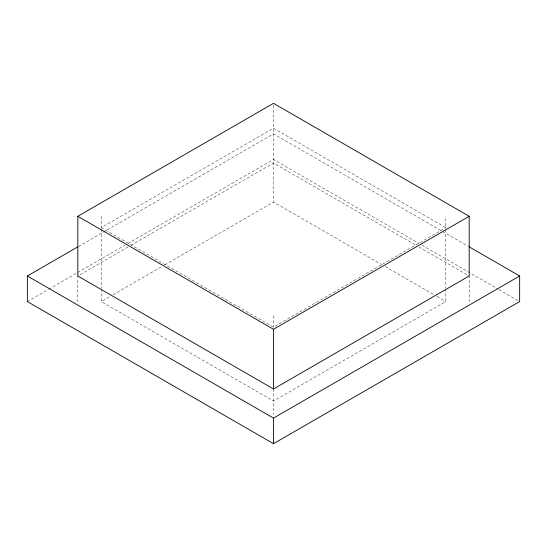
<?xml version="1.0" encoding="UTF-8"?>
<svg xmlns="http://www.w3.org/2000/svg" width="547" height="547" viewBox="0 0 547 547"><rect width="100%" height="100%" fill="white"/><g stroke="black" fill="none" stroke-linecap="round" stroke-linejoin="round"><path stroke-width="0.41" stroke-dasharray="2.73 2.05" d="M101.195 216.297L101.195 227.668L273.5 128.189L445.805 227.668L445.805 216.297M78.351 246.54L273.5 133.871L468.649 246.54M27.35 301.568L48.047 289.616M48.786 289.192L124.921 245.234M127.882 243.524L273.5 159.457L419.118 243.524M128.025 246.998L77.811 275.989L77.811 301.568M130.979 245.288L273.5 163.006L416.021 245.288M101.195 288.83L101.195 301.568L110.07 296.447M113.024 294.737L161.837 266.56M164.791 264.851L273.5 202.089L382.209 264.851M101.195 227.668L273.5 327.147L445.805 227.668M445.805 288.83L445.805 301.568L273.5 401.047L101.195 301.568M422.079 245.234L498.214 289.192M498.953 289.616L519.65 301.568M418.975 246.998L469.189 275.989L469.189 301.568M385.163 266.56L433.976 294.737M436.93 296.447L445.805 301.568M445.805 229.364L445.805 287.975M273.5 105.024L273.5 202.089M273.5 315.776L273.5 327.147M273.5 388.965L273.5 414.551M101.195 229.364L101.195 287.975"/><path stroke-width="0.82" d="M77.811 216.297L273.5 103.321L469.189 216.297L469.189 275.989L273.5 388.965L77.811 275.989L77.811 216.297L273.5 329.28L469.189 216.297M469.388 246.964L519.65 275.989L519.65 301.568L273.5 443.679L27.35 301.568L27.35 275.989L77.612 246.964M27.35 275.989L273.5 418.099L519.65 275.989M273.5 329.28L273.5 388.965M273.5 418.099L273.5 443.679"/></g></svg>
